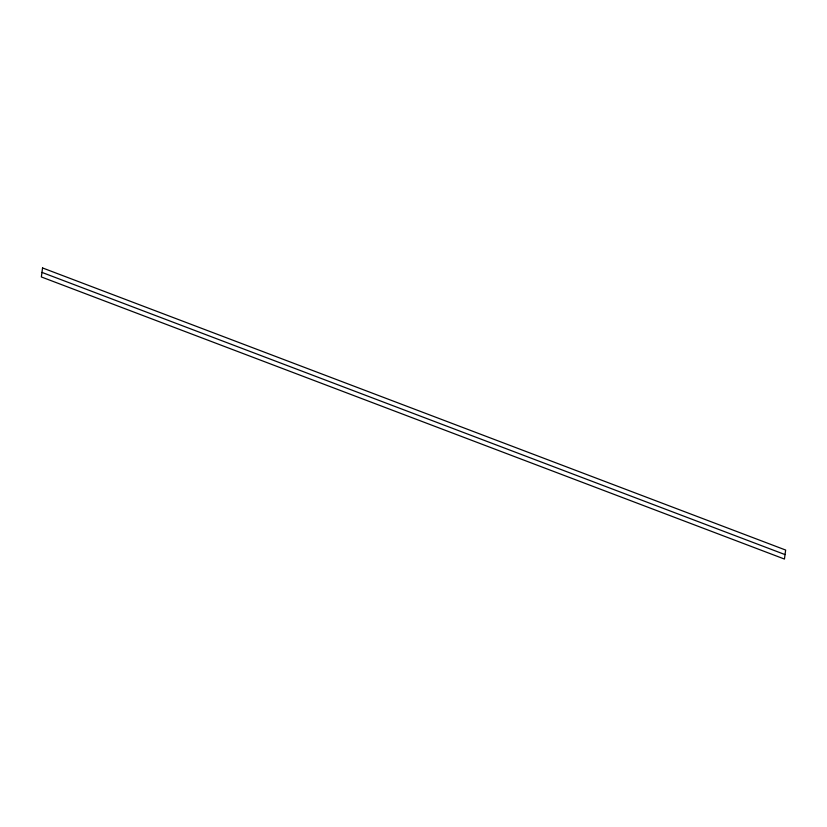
<?xml version="1.0" encoding="UTF-8"?>
<svg xmlns="http://www.w3.org/2000/svg" width="827" height="827" viewBox="0 0 827 827"><rect width="100%" height="100%" fill="white"/><g stroke="black" fill="none" stroke-linecap="round" stroke-linejoin="round"><path stroke-width="1.24" d="M41.95 272.403L785.05 554.597M42.549 267.948L41.35 276.952L784.451 559.052L785.65 550.048L42.549 267.948"/></g></svg>
